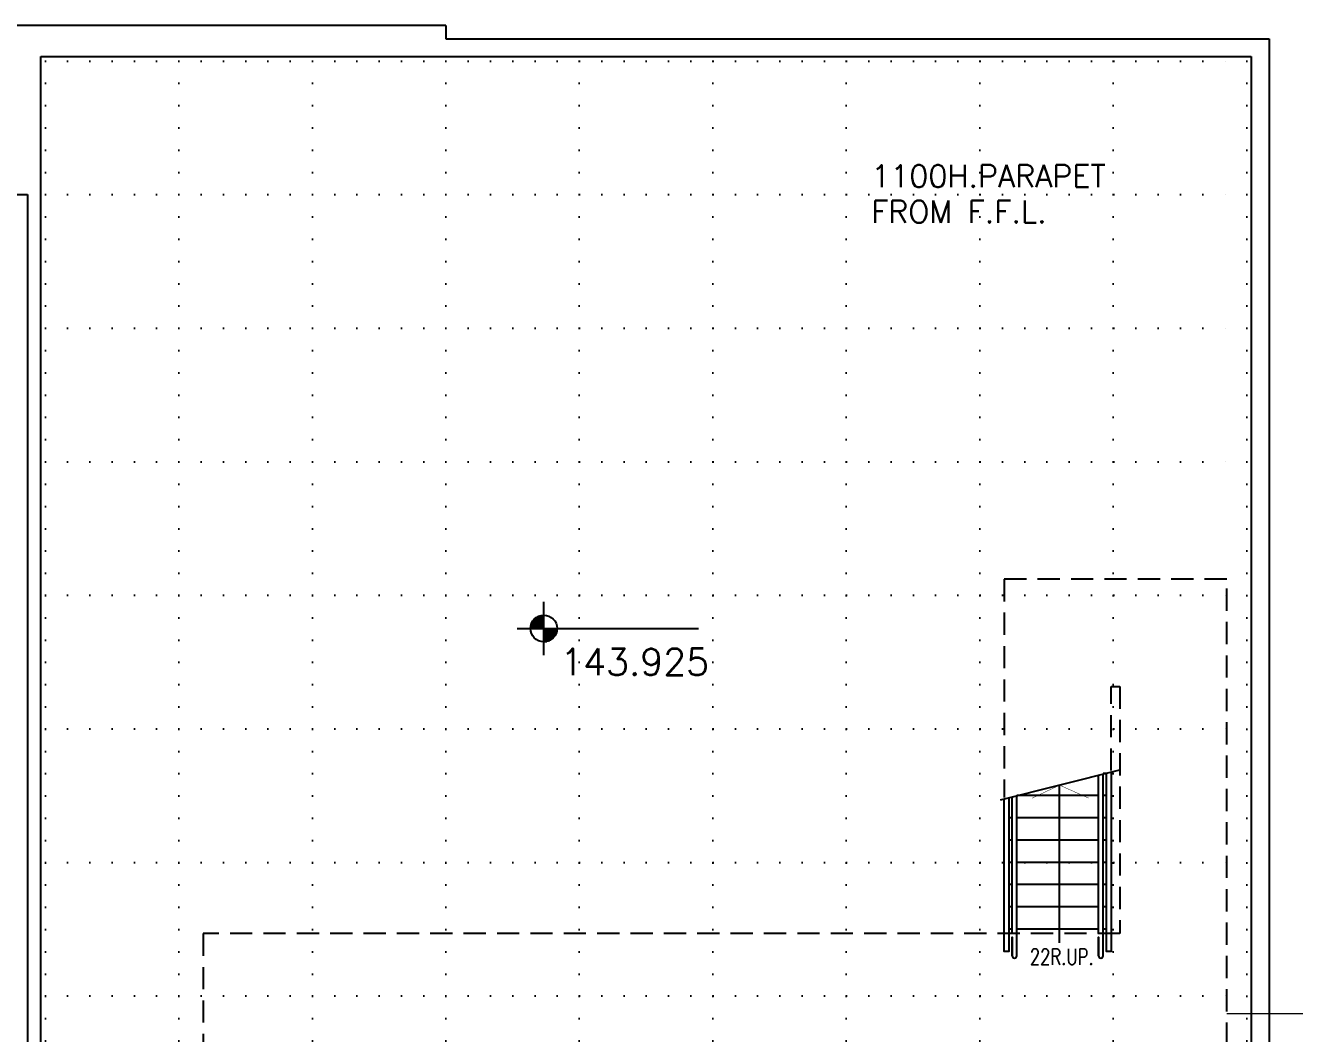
# Model space of a CAD drawing. Extents: x -68523 to 336700, y -113452 to 119396.
# Drawn here: x 185026 to 199287, y 32627 to 43950 of the extents above; entities that cross this region are included whole.
import ezdxf
from ezdxf.enums import TextEntityAlignment as Align

# ---------------------------------------------------------------- set-up
doc = ezdxf.new("R2010")
doc.units = 0
doc.header["$LTSCALE"] = 1000
doc.header["$MEASUREMENT"] = 0
doc.linetypes.add('S3144a$0$DOT', pattern=[0.25, 0, -0.25])
doc.linetypes.add('S3144a$0$HIDDEN', pattern=[0.375, 0.25, -0.125])
doc.layers.get('0').update_dxf_attribs({"linetype": 'CONTINUOUS'})
for name, color, linetype in [('S3144a$0$-12', 7, 'CONTINUOUS'), ('S3144a$0$-14', 7, 'CONTINUOUS'), ('S3144a$0$-8', 7, 'CONTINUOUS'), ('S3144a$0$4', 7, 'CONTINUOUS'), ('S3144a$0$N-STAIR', 2, 'CONTINUOUS'), ('S3144a$0$railing', 1, 'CONTINUOUS'), ('S3144a$0$TXT', 6, 'CONTINUOUS')]:
    doc.layers.add(name, color=color, linetype=linetype)
doc.layers.add('S3144a$0$LP - Loose Furniture', color=1, linetype='CONTINUOUS', lineweight=9)
doc.styles.add('S3144a$0$ROMANS', font='romans')
doc.styles.add('S3144a$0$STANDARD', font='SIMPLEX')

msp = doc.modelspace()

# ---------------------------------------------------------------- linework, layer by layer
msp.add_line((195984.4, 35250.9), (197325, 35587.7))
at = {"layer": 'S3144a$0$-12', "color": 9, "linetype": 'Continuous'}
for p, q in [((190850.4, 36877.2), (190850.4, 37477.2)), ((190710.3, 37177.2), (190710.3, 37230.5)), ((190716.3, 37177.2), (190716.3, 37244.2)), ((190722.3, 37177.2), (190722.3, 37255)), ((190728.3, 37177.1), (190728.3, 37264.1)), ((190734.3, 37177.1), (190734.3, 37271.9)), ((190740.3, 37177.1), (190740.3, 37278.7)), ((190746.3, 37177.1), (190746.3, 37284.8)), ((190752.3, 37177.1), (190752.3, 37290.4)), ((190758.3, 37177.1), (190758.3, 37295.3)), ((190764.3, 37177.1), (190764.3, 37299.7)), ((190770.3, 37177.1), (190770.3, 37303.7)), ((190776.3, 37177.1), (190776.3, 37307.3)), ((190782.3, 37177), (190782.3, 37310.5)), ((190788.3, 37177), (190788.3, 37313.4)), ((190794.3, 37177), (190794.3, 37315.9)), ((190800.3, 37177), (190800.3, 37318.2)), ((190806.3, 37177), (190806.3, 37320.2)), ((190812.3, 37177), (190812.3, 37321.9)), ((190818.3, 37177), (190818.3, 37323.4)), ((190824.3, 37177), (190824.3, 37324.6)), ((190830.3, 37176.8), (190830.3, 37325.5)), ((190836.3, 37176.8), (190836.3, 37326.2)), ((190842.3, 37176.8), (190842.3, 37326.6)), ((190848.3, 37176.8), (190848.3, 37326.8)), ((190550.4, 37177.2), (192590.3, 37177.2)), ((190850.1, 37175.2), (191000.1, 37175.2)), ((190850.1, 37169.2), (190999.8, 37169.2)), ((190850.1, 37163.2), (190999.4, 37163.2)), ((190850.1, 37157.2), (190998.6, 37157.2)), ((190850.1, 37151.2), (190997.8, 37151.2)), ((190850.1, 37145.2), (190996.6, 37145.2)), ((190850.1, 37139.2), (190995.2, 37139.2)), ((190850.2, 37133.2), (190993.4, 37133.2)), ((190850.2, 37127.2), (190991.4, 37127.2)), ((190850.2, 37121.2), (190989.2, 37121.2)), ((190850.2, 37115.2), (190986.6, 37115.2)), ((190850.2, 37109.2), (190983.8, 37109.2)), ((190850.2, 37103.2), (190980.5, 37103.2)), ((190850.2, 37097.2), (190976.9, 37097.2)), ((190850.2, 37091.2), (190972.8, 37091.2)), ((190850.2, 37085.2), (190968.5, 37085.2)), ((190850.3, 37079.2), (190963.6, 37079.2)), ((190850.3, 37073.2), (190958.1, 37073.2)), ((190850.3, 37067.2), (190952, 37067.2)), ((190850.3, 37061.2), (190945, 37061.2)), ((190850.3, 37055.2), (190937.2, 37055.2)), ((190850.3, 37049.2), (190928.1, 37049.2)), ((190850.3, 37043.2), (190917.3, 37043.2)), ((190850.3, 37037.2), (190903.7, 37037.2)), ((190850.4, 37031.2), (190884.2, 37031.2))]:
    msp.add_line(p, q, dxfattribs=at)
msp.add_circle((190850.4, 37177.2), 150, dxfattribs=at)
at = {"layer": 'S3144a$0$-8', "color": 9, "linetype": 'Continuous'}
for p, q in [((189750, 43950), (184850, 43950)), ((189750, 43950), (189750, 43800)), ((189750, 43800), (199000, 43800)), ((199000, 43800), (199000, 31750)), ((185200, 43600), (198800, 43600)), ((185200, 31750), (185200, 43600)), ((198800, 43600), (198800, 31750)), ((184850, 42050), (185050, 42050)), ((185050, 42050), (185050, 31750))]:
    msp.add_line(p, q, dxfattribs=at)
at = {"layer": 'S3144a$0$4', "color": 7, "linetype": 'S3144a$0$DOT'}
for p, q in [((185250, 43550), (185250, 31750)), ((185250, 43550), (198750, 43550)), ((186750, 43550), (186750, -17950)), ((188250, 43550), (188250, -17950)), ((189750, 43550), (189750, -17950)), ((191250, 43550), (191250, -17950)), ((192750, 43550), (192750, -17950)), ((194250, 43550), (194250, -17950)), ((195750, 43550), (195750, -17950)), ((197250, 43550), (197250, -17950)), ((198750, 43550), (198750, -17950)), ((185250, 42050), (198750, 42050)), ((185250, 40550), (198750, 40550)), ((185250, 39050), (198750, 39050)), ((185250, 37550), (198750, 37550)), ((185250, 36050), (198750, 36050)), ((185250, 34550), (198750, 34550)), ((185250, 33050), (198750, 33050))]:
    msp.add_line(p, q, dxfattribs=at)
at = {"layer": 'S3144a$0$4', "linetype": 'S3144a$0$DOT'}
for p, q in [((185250, 43550), (198750, 43550)), ((185250, 43550), (185250, 31750)), ((186750, 43550), (186750, -17950)), ((188250, 43550), (188250, -17950)), ((189750, 43550), (189750, -17950)), ((191250, 43550), (191250, -17950)), ((192750, 43550), (192750, -17950)), ((194250, 43550), (194250, -17950)), ((195750, 43550), (195750, -17950)), ((197250, 43550), (197250, -17950)), ((198750, 43550), (198750, -17950)), ((185250, 42050), (198750, 42050)), ((185250, 40550), (198750, 40550)), ((185250, 39050), (198750, 39050)), ((185250, 37550), (198750, 37550)), ((185250, 36050), (198750, 36050)), ((185250, 34550), (198750, 34550)), ((185250, 33050), (198750, 33050))]:
    msp.add_line(p, q, dxfattribs=at)
at = {"layer": 'S3144a$0$LP - Loose Furniture'}
for p, q in [((197175, 35550), (196025, 35261.1)), ((198525, 32854.2), (199762.1, 32854.2))]:
    msp.add_line(p, q, dxfattribs=at)
at = {"layer": 'S3144a$0$N-STAIR', "color": 2, "linetype": 'Continuous'}
for p, q in [((197175, 35550), (197135, 35550)), ((197085, 35300), (196165, 35300)), ((197175, 35300), (197135, 35300)), ((196115, 35050), (196075, 35050)), ((197085, 35050), (196165, 35050)), ((197175, 35050), (197135, 35050)), ((196115, 34800), (196075, 34800)), ((197085, 34800), (196165, 34800)), ((197175, 34800), (197135, 34800)), ((196115, 34550), (196075, 34550)), ((197085, 34550), (196165, 34550)), ((197175, 34550), (197135, 34550)), ((196115, 34300), (196075, 34300)), ((197085, 34300), (196165, 34300)), ((197175, 34300), (197135, 34300)), ((196115, 34050), (196075, 34050)), ((197085, 34050), (196165, 34050)), ((197175, 34050), (197135, 34050)), ((196115, 33800), (196075, 33800)), ((197085, 33800), (196165, 33800)), ((196205, 33800), (196165, 33800)), ((197175, 33800), (197135, 33800))]:
    msp.add_line(p, q, dxfattribs=at)
at = {"layer": 'S3144a$0$N-STAIR', "color": 3, "linetype": 'S3144a$0$HIDDEN'}
for points in [[(198525, 31750), (198525, 37730), (196025, 37730), (196025, 35276.9)], [(197225, 35580.1), (197225, 36526), (197325, 36526), (197325, 33750), (187025, 33750), (187025, 31750)]]:
    msp.add_lwpolyline(points, dxfattribs=at)
at = {"layer": 'S3144a$0$N-STAIR', "color": 3, "linetype": 'Continuous'}
for points in [[(197225, 35562.6), (197225, 33550), (197175, 33550), (197175, 35550)], [(196075, 35273.6), (196075, 33550), (196025, 33550), (196025, 35261.1)]]:
    msp.add_lwpolyline(points, dxfattribs=at)
at = {"layer": 'S3144a$0$railing', "linetype": 'Continuous'}
for p, q in [((197085, 33750), (197085, 35527.4)), ((197135, 33750), (197135, 35540)), ((197135, 33500), (197135, 35540)), ((196646.4, 33647.1), (196646.4, 35417.2)), ((196115, 33750), (196115, 35283.7)), ((196165, 33500), (196165, 35296.3))]:
    msp.add_line(p, q, dxfattribs=at)
at = {"layer": 'S3144a$0$railing', "linetype": 'Continuous', "const_width": 5}
msp.add_lwpolyline([(196335.7, 35269.9), (196646.4, 35417.2), (196974.1, 35271.4)], dxfattribs=at)
at = {"layer": 'S3144a$0$railing'}
for points in [[(196115, 33500), (196115, 33500), (196115, 33710), (196115, 33500)], [(197085, 33500), (197085, 33500), (197085, 33710), (197085, 33500)]]:
    msp.add_lwpolyline(points, close=True, dxfattribs=at)
for centre in [(196140, 33500), (197110, 33500)]:
    msp.add_arc(centre, 25, 180, 0, dxfattribs=at)

# ---------------------------------------------------------------- texts
at = {"layer": 'S3144a$0$-12', "color": 9, "linetype": 'Continuous', "style": 'S3144a$0$ROMANS'}
msp.add_text('143.925', height=300, dxfattribs=at).set_placement((191035.8, 36801.1), align=Align.MIDDLE_LEFT)
at = {"layer": 'S3144a$0$-14', "color": 1, "linetype": 'Continuous', "style": 'S3144a$0$ROMANS'}
for s, p in [('1100H.PARAPET', (194530.1, 42257.4)), ('FROM F.F.L.', (194530.1, 41857.4))]:
    msp.add_text(s, height=250, dxfattribs=at).set_placement(p, align=Align.MIDDLE_LEFT)
at = {"layer": 'S3144a$0$TXT', "style": 'S3144a$0$STANDARD', "width": 0.75}
msp.add_text('22R.UP.', height=180, dxfattribs=at).set_placement((196312.1, 33400.7))

doc.saveas('drawing.dxf')
